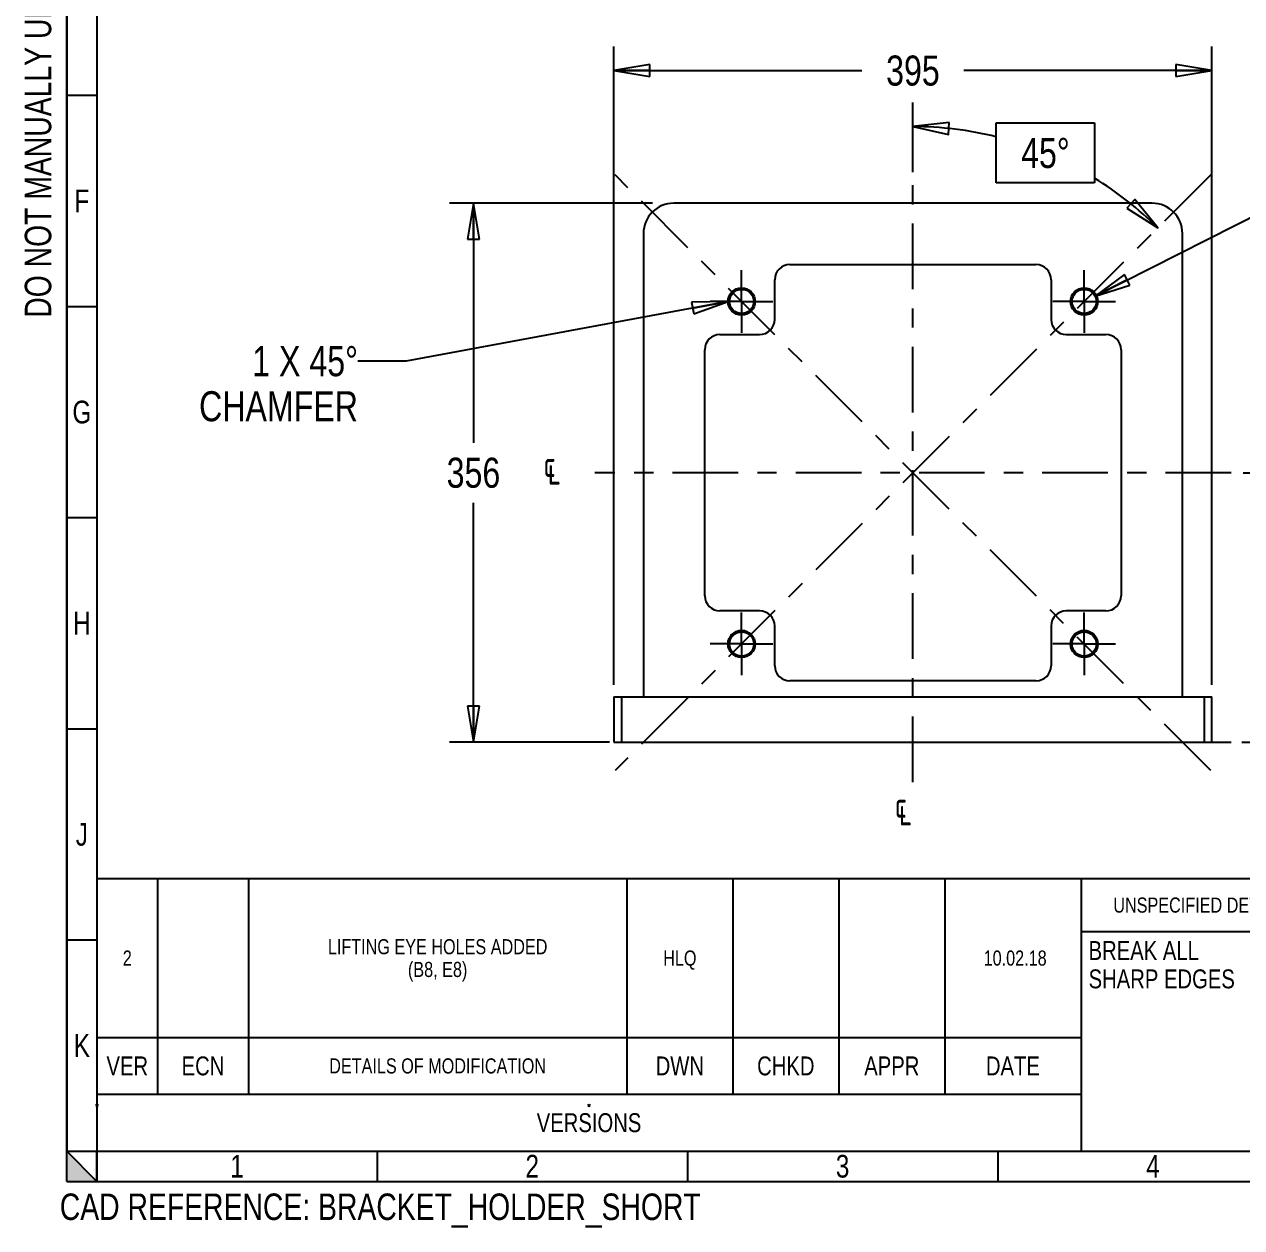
# Model space of a CAD drawing. Header units: inches. Extents: x 0.1 to 16.4, y 0 to 11.6.
# Drawn here: x 0.06 to 6.39, y 0.03 to 6.29 of the extents above; entities that cross this region are included whole.
import ezdxf
from ezdxf.enums import TextEntityAlignment as Align

# ---------------------------------------------------------------- set-up
doc = ezdxf.new("R2010")
doc.units = ezdxf.units.IN
doc.header["$LTSCALE"] = 0.909449
doc.header["$MEASUREMENT"] = 0
doc.linetypes.add('CENTER', pattern=[0.6, 0.375, -0.075, 0.075, -0.075])
doc.linetypes.add('DASHED', pattern=[0.2, 0.1, -0.1])
doc.layers.get('0').update_dxf_attribs({"linetype": 'CONTINUOUS'})
doc.layers.add('02___PRT_ALL_AXES', color=7, linetype='CONTINUOUS')
doc.styles.get("Standard").update_dxf_attribs({"font": 'txt', "width": 0.8})
doc.styles.add('TEXTSTYLE_1', font='gdt', dxfattribs={"width": 0.8})
doc.dimstyles.new('DIMSTYLE_1', dxfattribs={"dimtxt": 0.15625, "dimasz": 0.1875, "dimexe": 0.125, "dimexo": 0.0625, "dimgap": 0.078125, "dimtad": 0, "dimtih": 1, "dimtoh": 1, "dimlfac": 5, "dimzin": 4, "dimdsep": 46, "dimtxsty": 'Standard', "dimblk": 'CLOSED', "dimblk1": 'CLOSED', "dimblk2": 'CLOSED', "dimcen": 0.09, "dimadec": 0, "dimazin": 0, "dimtp": 0.01, "dimtm": 0.01, "dimtfac": 1, "dimtofl": 0, "dimtmove": 0, "dimatfit": 3, "dimldrblk": 'CLOSED', "dimfxl": 1, "dimtolj": 1, "dimtzin": 4, "dimarcsym": 0})
doc.dimstyles.new('DIMSTYLE_2', dxfattribs={"dimtxt": 0.15625, "dimasz": 0.1875, "dimexe": 0.125, "dimexo": 0.0625, "dimgap": 0.078125, "dimtad": 0, "dimtih": 1, "dimtoh": 1, "dimlfac": 5, "dimzin": 4, "dimdsep": 46, "dimtxsty": 'Standard', "dimblk": 'CLOSED', "dimblk1": 'CLOSED', "dimblk2": 'CLOSED', "dimcen": 0.09, "dimadec": 0, "dimazin": 0, "dimtol": 1, "dimtp": 0.01, "dimtm": 0.01, "dimtfac": 1, "dimtofl": 0, "dimtmove": 0, "dimatfit": 3, "dimldrblk": 'CLOSED', "dimfxl": 1, "dimtolj": 1, "dimtzin": 4, "dimarcsym": 0})
doc.dimstyles.new('DIMSTYLE_3', dxfattribs={"dimtxt": 0.15625, "dimasz": 0.1875, "dimexe": 0.125, "dimexo": 0.0625, "dimgap": 0.09, "dimtad": 0, "dimtih": 1, "dimtoh": 1, "dimlfac": 5, "dimzin": 4, "dimdsep": 46, "dimtxsty": 'Standard', "dimblk": 'CLOSED', "dimblk1": 'CLOSED', "dimblk2": 'CLOSED', "dimcen": 0.09, "dimadec": 0, "dimazin": 0, "dimtp": 0.01, "dimtm": 0.01, "dimtfac": 1, "dimtofl": 0, "dimtmove": 0, "dimatfit": 2, "dimldrblk": 'CLOSED', "dimfxl": 1, "dimtolj": 1, "dimtzin": 4, "dimarcsym": 0})
doc.dimstyles.new('DIMSTYLE_4', dxfattribs={"dimtxt": 0.15625, "dimasz": 0.1875, "dimexe": 0.125, "dimexo": 0.0625, "dimgap": 0.078125, "dimtad": 0, "dimtih": 1, "dimtoh": 1, "dimdec": 1, "dimlfac": 5, "dimzin": 4, "dimdsep": 46, "dimtxsty": 'Standard', "dimblk": 'CLOSED', "dimblk1": 'CLOSED', "dimblk2": 'CLOSED', "dimcen": 0.09, "dimadec": 0, "dimazin": 0, "dimtp": 0.5, "dimtm": 0.5, "dimtfac": 1, "dimtdec": 1, "dimtofl": 0, "dimtmove": 0, "dimatfit": 3, "dimldrblk": 'CLOSED', "dimfxl": 1, "dimtolj": 1, "dimtzin": 4, "dimarcsym": 0})
doc.dimstyles.get("Standard").update_dxf_attribs({"dimtxt": 0.15625, "dimasz": 0.1875, "dimexe": 0.125, "dimexo": 0.0625, "dimgap": 0.09, "dimtad": 0, "dimtih": 1, "dimtoh": 1, "dimzin": 4, "dimdsep": 46, "dimtxsty": 'Standard', "dimblk": 'CLOSED', "dimblk1": 'CLOSED', "dimblk2": 'CLOSED', "dimcen": 0.09, "dimadec": 0, "dimazin": 0, "dimtol": 1, "dimtp": 0.01, "dimtm": 0.01, "dimtfac": 1, "dimtofl": 0, "dimtmove": 0, "dimatfit": 3, "dimldrblk": 'CLOSED', "dimfxl": 1, "dimtolj": 1, "dimtzin": 4, "dimarcsym": 0})

# ---------------------------------------------------------------- blocks, each defined once
blk = doc.blocks.new('_CLOSED')
at = {"color": 0, "linetype": 'ByBlock'}
for p, q in [((0, 0), (-1, 0.167)), ((-1, 0.167), (-1, -0.167)), ((-1, -0.167), (0, 0)), ((-1, 0), (0, 0))]:
    blk.add_line(p, q, dxfattribs=at)
blk = doc.blocks.new('*D2')
at = {"color": 2, "linetype": 'Continuous', "transparency": 16777216}
for p, q in [((6.3945, 3.9618), (7.1188, 3.9618)), ((6.9938, 3.9618), (6.9938, 3.5345)), ((6.9938, 2.5603), (6.9938, 2.9876)), ((6.3872, 2.5603), (7.1188, 2.5603))]:
    blk.add_line(p, q, dxfattribs=at)
at = {"color": 2, "linetype": 'Continuous', "transparency": 16777216, "xscale": 0.1875, "yscale": 0.1875, "zscale": 0.1875}
for p, rotation in [((6.9938, 3.9618), 90), ((6.9938, 2.5603), 270)]:
    blk.add_blockref('_CLOSED', p, dxfattribs=dict(at, rotation=rotation))
at = {"color": 2, "linetype": 'Continuous', "transparency": 16777216, "width": 0.8}
for s, p in [('+0.01', (7.1813, 3.3001)), ('178', (6.6813, 3.1829)), ('-0.01', (7.1813, 3.0657))]:
    blk.add_text(s, height=0.15625, dxfattribs=at).set_placement(p, align=Align.CENTER)
blk = doc.blocks.new('*D3')
at = {"color": 2, "linetype": 'Continuous', "transparency": 16777216}
for p, q in [((5.6239, 4.8811), (6.498, 5.3224)), ((6.498, 5.3224), (6.6699, 5.3224))]:
    blk.add_line(p, q, dxfattribs=at)
at = {"color": 2, "linetype": 'Continuous', "transparency": 16777216, "xscale": 0.1875, "yscale": 0.1875, "zscale": 0.1875, "rotation": 206.7880639084}
blk.add_blockref('_CLOSED', (5.6239, 4.8811), dxfattribs=at)
at = {"color": 2, "linetype": 'Continuous', "transparency": 16777216, "width": 0.8}
for s, height, p in [('M', 0.1562, (6.748, 5.2443)), ('16', 0.15625, (6.873, 5.2443)), ('x2 THRU', 0.15625, (7.123, 5.2443)), ('4 POS EQUISPACED', 0.15625, (6.748, 5.0099)), ('ON A ', 0.15625, (6.748, 4.7364)), ('320', 0.15625, (7.6595, 4.7364)), (' PCD', 0.15625, (8.1126, 4.7364))]:
    blk.add_text(s, height=height, dxfattribs=at).set_placement(p)
at = {"color": 2, "linetype": 'Continuous', "transparency": 16777216, "style": 'TEXTSTYLE_1'}
blk.add_text('n', height=0.1562, dxfattribs=at).set_placement((7.4512, 4.7364))
blk = doc.blocks.new('*D4')
at = {"color": 2, "linetype": 'Continuous', "transparency": 16777216}
blk.add_line((4.6769, 5.5259), (4.6769, 5.8873), dxfattribs=at)
for points in [[(4.8657, 5.7838), (4.6769, 5.7623), (4.8625, 5.7214), (4.8657, 5.7838)], [(5.7898, 5.3373), (5.95, 5.235), (5.8316, 5.3837), (5.7898, 5.3373)]]:
    blk.add_lwpolyline(points, dxfattribs=at)
for start, end in [(76.058, 90), (45, 58.3703)]:
    blk.add_arc((4.6769, 3.9618), 1.8005, start, end, dxfattribs=at)
at = {"color": 2, "linetype": 'Continuous', "transparency": 16777216, "insert": (5.3659, 5.7034), "char_height": 0.15625, "width": 0.354167, "attachment_point": 2, "line_spacing_factor": 0.9}
blk.add_mtext('45\\Fgdt;{\\Fgdt;~}', dxfattribs=at)
blk = doc.blocks.new('*D25')
at = {"color": 2, "linetype": 'Continuous', "transparency": 16777216}
for p, q in [((3.3216, 5.3634), (2.2662, 5.3634)), ((2.3912, 5.3634), (2.3912, 4.1181)), ((2.3912, 2.5603), (2.3912, 3.8056)), ((3.0986, 2.5603), (2.2662, 2.5603))]:
    blk.add_line(p, q, dxfattribs=at)
at = {"color": 2, "linetype": 'Continuous', "transparency": 16777216, "xscale": 0.1875, "yscale": 0.1875, "zscale": 0.1875}
for p, rotation in [((2.3912, 5.3634), 90), ((2.3912, 2.5603), 270)]:
    blk.add_blockref('_CLOSED', p, dxfattribs=dict(at, rotation=rotation))
at = {"color": 2, "linetype": 'Continuous', "transparency": 16777216, "insert": (2.3912, 4.04), "char_height": 0.15625, "width": 0.375, "attachment_point": 2, "line_spacing_factor": 0.9}
blk.add_mtext('356', dxfattribs=at)
blk = doc.blocks.new('*D26')
at = {"color": 2, "linetype": 'Continuous', "transparency": 16777216}
for p, q in [((3.1217, 2.859), (3.1217, 6.1788)), ((6.232, 2.859), (6.232, 6.1788)), ((3.1217, 6.0538), (4.4112, 6.0538)), ((6.232, 6.0538), (4.9425, 6.0538))]:
    blk.add_line(p, q, dxfattribs=at)
at = {"color": 2, "linetype": 'Continuous', "transparency": 16777216, "xscale": 0.1875, "yscale": 0.1875, "zscale": 0.1875, "rotation": 180}
blk.add_blockref('_CLOSED', (3.1217, 6.0538), dxfattribs=at)
at = {"color": 2, "linetype": 'Continuous', "transparency": 16777216, "xscale": 0.1875, "yscale": 0.1875, "zscale": 0.1875}
blk.add_blockref('_CLOSED', (6.232, 6.0538), dxfattribs=at)
at = {"color": 2, "linetype": 'Continuous', "transparency": 16777216, "insert": (4.6769, 6.132), "char_height": 0.15625, "width": 0.375, "attachment_point": 2, "line_spacing_factor": 0.9}
blk.add_mtext('395', dxfattribs=at)
blk = doc.blocks.new('*T34')
at = {"color": 2, "linetype": 'Continuous'}
for p, q in [((0, 0), (15.8268, 0)), ((0, 0), (0, -0.1575)), ((1.4567, 0), (1.4567, -0.1575)), ((3.0709, 0), (3.0709, -0.1575)), ((4.685, 0), (4.685, -0.1575)), ((6.2992, 0), (6.2992, -0.1575)), ((7.9134, 0), (7.9134, -0.1575)), ((9.5276, 0), (9.5276, -0.1575)), ((11.1417, 0), (11.1417, -0.1575)), ((12.7559, 0), (12.7559, -0.1575)), ((14.3701, 0), (14.3701, -0.1575)), ((15.8268, 0), (15.8268, -0.1575)), ((0, -0.1575), (15.8268, -0.1575))]:
    blk.add_line(p, q, dxfattribs=at)
at = {"color": 2, "linetype": 'Continuous', "attachment_point": 2, "line_spacing_factor": 0.9}
for s, insert, char_height, width in [('1', (0.7283, -0.0197), 0.1181, 0.188976), ('2', (2.2638, -0.0197), 0.1181, 0.188976), ('3 ', (3.878, -0.0197), 0.11811, 0.377953), ('4 ', (5.4921, -0.0197), 0.11811, 0.377953), ('5', (7.1063, -0.0197), 0.1181, 0.188976), ('6', (8.7205, -0.0197), 0.1181, 0.188976), ('7', (10.3346, -0.0197), 0.1181, 0.188976), ('8', (11.9488, -0.0197), 0.1181, 0.188976), ('9', (13.563, -0.0197), 0.1181, 0.188976), ('10', (15.0984, -0.0197), 0.11811, 0.377953)]:
    blk.add_mtext(s, dxfattribs=dict(at, insert=insert, char_height=char_height, width=width))
blk = doc.blocks.new('*T35')
at = {"color": 2, "linetype": 'Continuous'}
for p, q in [((0, 0), (0.1575, 0)), ((0, 0), (0, -10.9843)), ((0.1575, 0), (0.1575, -10.9843)), ((0, -1.0984), (0.1575, -1.0984)), ((0, -2.1969), (0.1575, -2.1969)), ((0, -3.2953), (0.1575, -3.2953)), ((0, -4.3937), (0.1575, -4.3937)), ((0, -5.4921), (0.1575, -5.4921)), ((0, -6.5906), (0.1575, -6.5906)), ((0, -7.689), (0.1575, -7.689)), ((0, -8.7874), (0.1575, -8.7874)), ((0, -9.8858), (0.1575, -9.8858)), ((0, -10.9843), (0.1575, -10.9843))]:
    blk.add_line(p, q, dxfattribs=at)
at = {"color": 2, "linetype": 'Continuous', "char_height": 0.1181, "width": 0.188976, "attachment_point": 2, "line_spacing_factor": 0.9}
for s, insert in [('A', (0.0787, -0.4902)), ('B', (0.0787, -1.5886)), ('C', (0.0787, -2.687)), ('D', (0.0787, -3.7854)), ('E', (0.0787, -4.8839)), ('F', (0.0787, -5.9823)), ('G', (0.0787, -7.0807)), ('H', (0.0787, -8.1791)), ('J', (0.0787, -9.2776)), ('K', (0.0787, -10.376))]:
    blk.add_mtext(s, dxfattribs=dict(at, insert=insert))
blk = doc.blocks.new('*T38')
at = {"color": 2, "linetype": 'Continuous'}
for p, q in [((0, 0), (15.8268, 0)), ((0, 0), (0, -1.4173)), ((0.315, 0), (0.315, -1.122)), ((0.7874, 0), (0.7874, -1.122)), ((2.7559, 0), (2.7559, -1.122)), ((3.3071, 0), (3.3071, -1.122)), ((3.8583, 0), (3.8583, -1.122)), ((4.4094, 0), (4.4094, -1.122)), ((5.1181, 0), (5.1181, -1.4173)), ((6.3386, 0), (6.3386, -1.4173)), ((7.5591, 0), (7.5591, -1.4173)), ((10.5118, 0), (10.5118, -1.4173)), ((11.2008, 0), (11.2008, -1.4173)), ((11.8898, 0), (11.8898, -1.4173)), ((15.8268, 0), (15.8268, -1.4173)), ((5.1181, -0.2756), (11.8898, -0.2756)), ((11.8898, -0.4134), (15.8268, -0.4134)), ((14.252, -0.4134), (14.252, -0.8268)), ((7.5591, -0.5512), (11.8898, -0.5512)), ((0, -0.8268), (5.1181, -0.8268)), ((10.5118, -0.8268), (15.8268, -0.8268)), ((0, -1.122), (5.1181, -1.122)), ((10.5118, -1.122), (15.8268, -1.122)), ((0, -1.4173), (15.8268, -1.4173))]:
    blk.add_line(p, q, dxfattribs=at)
at = {"color": 2, "linetype": 'Continuous', "line_spacing_factor": 0.9}
for s, insert, char_height, width, attachment_point in [('DRAWN BY\\P HLQ', (10.8563, -0.0492), 0.0689, 0.88189, 2), ('DATE\\P 10.02.18', (11.5453, -0.0492), 0.0689, 0.992126, 2), ('TITLE', (11.9291, -0.0295), 0.07874, 0.629921, 1), ('UNSPECIFIED DETAIL', (5.7283, -0.0984), 0.07874, 2.267717, 2), ('UNSPECIFIED TOL.', (6.9488, -0.0984), 0.07874, 2.015748, 2), ('MATERIAL:  AS SUPPLIED', (7.5984, -0.0984), 0.07874, 2.771654, 1), ('ENDBRACKET SHORT', (13.8583, -0.2165), 0.11811, 3.023622, 2), ('LIFTING EYE HOLES ADDED\\P(B8, E8) ', (1.7717, -0.315), 0.07874, 2.897638, 2), ('2 ', (0.1575, -0.374), 0.07874, 0.251969, 2), ('HLQ ', (3.0315, -0.374), 0.07874, 0.503937, 2), (' 10.02.18', (4.7638, -0.374), 0.07874, 1.133858, 2), ('BREAK ALL\\PSHARP EDGES', (5.1575, -0.3248), 0.098425, 1.732283, 1), ('FINISH:  AS SUPPLIED', (7.5984, -0.374), 0.07874, 2.519685, 1), ('CHECKED BY\\P ', (10.8563, -0.3248), 0.0689, 1.102362, 2), ('DATE\\P ', (11.5453, -0.3248), 0.0689, 0.440945, 2), ('DOCUMENT REFERENCE NUMBER', (11.9291, -0.4429), 0.07874, 3.149606, 1), ('PART NUMBER', (15.0394, -0.4429), 0.07874, 1.385827, 2), ('APPROVED BY\\P ', (10.8563, -0.6004), 0.068898, 1.212598, 2), ('DATE\\P ', (11.5453, -0.6004), 0.0689, 0.440945, 2), ('HSR-1006-02 ', (15.0394, -0.6299), 0.11811, 2.267717, 2), ('VER', (0.1575, -0.9252), 0.09843, 0.472441, 2), ('ECN', (0.5512, -0.9252), 0.09843, 0.472441, 2), ('DETAILS OF MODIFICATION', (1.7717, -0.935), 0.07874, 2.897638, 2), ('DWN', (3.0315, -0.9252), 0.09843, 0.472441, 2), ('CHKD', (3.5827, -0.9252), 0.09843, 0.629921, 2), ('APPR', (4.1339, -0.9252), 0.09843, 0.629921, 2), ('DATE', (4.7638, -0.9252), 0.09843, 0.629921, 2), ('SHEET SCALE', (10.8563, -0.94), 0.068898, 1.212598, 2), ('0.200', (11.5453, -0.94), 0.0689, 0.551181, 2), ('USED ON:  HSR-1001-01', (13.8583, -0.9252), 0.098425, 3.307087, 2), ('ESTIMATED \\PMASS KG. ', (10.8563, -1.1836), 0.0689, 1.102362, 2), ('VERSIONS ', (2.5591, -1.2205), 0.09843, 1.417323, 2), ('HSR-1006-27 ', (13.8583, -1.2303), 0.07874, 1.511811, 2)]:
    blk.add_mtext(s, dxfattribs=dict(at, insert=insert, char_height=char_height, width=width, attachment_point=attachment_point))
at = {"color": 2, "linetype": 'Continuous', "insert": (6.378, -0.3248), "char_height": 0.098425, "width": 0.7021, "attachment_point": 1, "line_spacing_factor": 0.9, "style": 'TEXTSTYLE_1'}
blk.add_mtext('{\\Fgdt;`}\\Ftxt;0.2', dxfattribs=at)

msp = doc.modelspace()

# ---------------------------------------------------------------- hatches: boundary and pattern name
at = {"linetype": 'Continuous'}
h = msp.add_hatch(color=2, dxfattribs=at)
edge = h.paths.add_edge_path()
edge.add_line((0.2756, 0.2756), (0.2756, 0.4331))
edge.add_line((0.2756, 0.2756), (0.4331, 0.2756))
edge.add_line((0.4331, 0.2756), (0.2756, 0.4331))

# ---------------------------------------------------------------- linework, layer by layer
at = {"color": 7, "linetype": 'Continuous'}
for p, q in [((0.2756, 0.4331), (0.2756, 11.4173)), ((5.921, 5.3634), (3.4328, 5.3634)), ((3.2753, 5.2059), (3.2753, 2.7965)), ((6.0784, 2.7965), (6.0784, 5.2059)), ((4.0369, 5.0445), (5.3169, 5.0445)), ((3.9581, 4.7593), (3.9581, 4.9658)), ((5.3956, 4.9658), (5.3956, 4.7593)), ((3.6729, 4.6806), (3.8794, 4.6806)), ((5.4743, 4.6806), (5.6808, 4.6806)), ((3.5942, 3.3218), (3.5942, 4.6018)), ((5.7595, 4.6018), (5.7595, 3.3218)), ((3.8794, 3.2431), (3.6729, 3.2431)), ((5.6808, 3.2431), (5.4743, 3.2431)), ((3.9581, 2.9579), (3.9581, 3.1644)), ((5.3956, 3.1644), (5.3956, 2.9579)), ((5.3169, 2.8792), (4.0369, 2.8792)), ((3.1217, 2.7965), (3.1217, 2.5603)), ((3.1217, 2.7965), (6.232, 2.7965)), ((3.1611, 2.7965), (3.1611, 2.5603)), ((6.1926, 2.5603), (6.1926, 2.7965)), ((6.232, 2.5603), (6.232, 2.7965)), ((3.1217, 2.5603), (6.232, 2.5603)), ((0.4392, 0.6631), (0.4269, 0.6754)), ((0.4392, 0.6754), (0.4269, 0.6631)), ((2.9983, 0.6631), (2.986, 0.6754)), ((2.9983, 0.6754), (2.986, 0.6631)), ((0.4331, 0.2756), (0.2756, 0.4331)), ((0.2756, 0.2756), (0.2756, 0.4331)), ((0.2756, 0.4331), (0.4331, 0.4331)), ((0.4331, 0.2756), (0.4331, 0.4331)), ((0.2756, 0.2756), (0.4331, 0.2756)), ((0.4331, 0.2756), (16.2598, 0.2756))]:
    msp.add_line(p, q, dxfattribs=at)
at = {"color": 2, "linetype": 'Continuous'}
for p, q in [((5.1107, 5.469), (5.1107, 5.7815)), ((5.1107, 5.7815), (5.6211, 5.7815)), ((5.6211, 5.7815), (5.6211, 5.469)), ((5.6211, 5.469), (5.1107, 5.469))]:
    msp.add_line(p, q, dxfattribs=at)
at = {"color": 2, "linetype": 'DASHED'}
msp.add_line((6.232, 2.5603), (6.6326, 2.5603), dxfattribs=at)
at = {"color": 7, "linetype": 'Continuous'}
for centre, radius in [((3.786, 4.8527), 0.0709), ((3.786, 4.8527), 0.063), ((5.5677, 4.8527), 0.0709), ((5.5677, 4.8527), 0.063), ((3.786, 3.071), 0.0709), ((3.786, 3.071), 0.063), ((5.5677, 3.071), 0.0709), ((5.5677, 3.071), 0.063)]:
    msp.add_circle(centre, radius, dxfattribs=at)
for centre, radius, start, end in [((3.4328, 5.2059), 0.1575, 90, 180), ((5.921, 5.2059), 0.1575, 0, 90), ((4.0369, 4.9658), 0.0787, 90, 180), ((5.3169, 4.9658), 0.0787, 0, 90), ((3.8794, 4.7593), 0.0787, 270, 360), ((5.4743, 4.7593), 0.0787, 180, 270), ((3.6729, 4.6018), 0.0787, 90, 180), ((5.6808, 4.6018), 0.0787, 0, 90), ((3.6729, 3.3218), 0.0787, 180, 270), ((5.6808, 3.3218), 0.0787, 270, 360), ((3.8794, 3.1644), 0.0787, 0, 90), ((5.4743, 3.1644), 0.0787, 90, 180), ((4.0369, 2.9579), 0.0787, 180, 270), ((5.3169, 2.9579), 0.0787, 270, 360)]:
    msp.add_arc(centre, radius, start, end, dxfattribs=at)
at = {"layer": '02___PRT_ALL_AXES', "color": 7, "linetype": 'CENTER'}
for p, q in [((6.2259, 5.5109), (3.1278, 2.4128)), ((6.2259, 2.4128), (3.1278, 5.5109)), ((4.6769, 2.3524), (4.6769, 5.4634)), ((3.786, 4.8527), (3.786, 5.0157)), ((5.5677, 4.8527), (5.5677, 5.0157)), ((3.786, 4.8527), (3.623, 4.8527)), ((3.786, 4.8527), (3.786, 4.6897)), ((3.786, 4.8527), (3.949, 4.8527)), ((5.5677, 4.8527), (5.4047, 4.8527)), ((5.5677, 4.8527), (5.5677, 4.6897)), ((5.5677, 4.8527), (5.7307, 4.8527)), ((6.332, 3.9618), (3.0217, 3.9618)), ((3.786, 3.071), (3.786, 3.234)), ((5.5677, 3.071), (5.5677, 3.234)), ((3.786, 3.071), (3.623, 3.071)), ((3.786, 3.071), (3.786, 2.908)), ((3.786, 3.071), (3.949, 3.071)), ((5.5677, 3.071), (5.4047, 3.071)), ((5.5677, 3.071), (5.7307, 3.071)), ((5.5677, 3.071), (5.5677, 2.908))]:
    msp.add_line(p, q, dxfattribs=at)

# ---------------------------------------------------------------- block references
for name, p in [('*T35', (0.2756, 11.4173)), ('*T38', (0.4331, 1.8505)), ('*T34', (0.4331, 0.4331))]:
    msp.add_blockref(name, p)

# ---------------------------------------------------------------- texts
at = {"color": 2, "linetype": 'Continuous', "insert": (0.0573, 5.7918), "char_height": 0.137795, "width": 2.425197, "attachment_point": 2, "rotation": 90, "line_spacing_factor": 0.9}
msp.add_mtext('DO NOT MANUALLY UPDATE', dxfattribs=at)
at = {"color": 2, "linetype": 'Continuous', "line_spacing_factor": 0.9}
for s, insert, char_height, width, attachment_point in [('1 X 45\\Fgdt;{\\Fgdt;~}\\Ftxt; \\PCHAMFER', (1.7904, 4.6202), 0.15625, 0.979167, 3), ('CAD REFERENCE: BRACKET_HOLDER_SHORT', (1.9065, 0.2123), 0.137795, 3.858268, 2)]:
    msp.add_mtext(s, dxfattribs=dict(at, insert=insert, char_height=char_height, width=width, attachment_point=attachment_point))
at = {"color": 2, "linetype": 'Continuous', "char_height": 0.15625, "width": 0.247396, "attachment_point": 1, "line_spacing_factor": 0.9, "style": 'TEXTSTYLE_1'}
for insert in [(2.7547, 4.0716), (4.5815, 2.2989)]:
    msp.add_mtext('{\\Fgdt;q}', dxfattribs=dict(at, insert=insert))

# ---------------------------------------------------------------- dimensions: what is measured, and where the dimension line sits
at = {"color": 2, "linetype": 'Continuous'}
dim = msp.add_linear_dim(base=(6.232, 6.0538), p1=(3.1217, 2.7965), p2=(6.232, 2.7965), dimstyle='DIMSTYLE_1', dxfattribs=at)
dim.commit()
dim.dimension.update_dxf_attribs({"geometry": '*D26', "text_midpoint": (4.6808, 6.0538), "dimtype": 160})
dim = msp.add_angular_dim_2l(base=(5.3659, 5.6253), line1=((5.8931, 5.1781), (5.9058, 5.1908)), line2=((4.6769, 5.4454), (4.6769, 5.4634)), dimstyle='DIMSTYLE_4', dxfattribs=at)
dim.commit()
dim.dimension.update_dxf_attribs({"geometry": '*D4', "text_midpoint": (5.3659, 5.6253), "dimtype": 162})
dim = msp.add_diameter_dim_2p(p1=(5.6239, 4.8811), p2=(5.5115, 4.8243), text='M<>x2 THRU\\P4 POS EQUISPACED\\PON A ^An^B320 PCD', dimstyle='DIMSTYLE_3', override={"dimpost": '<>'}, dxfattribs=at)
dim.commit()
dim.dimension.update_dxf_attribs({"geometry": '*D3', "text_midpoint": (7.748, 5.0685), "dimtype": 163})
for base, p1, p2, dimstyle, picture, middle in [((2.3912, 5.3634), (3.1611, 2.5603), (3.3841, 5.3634), 'DIMSTYLE_1', '*D25', (2.3912, 3.9618)), ((6.9938, 3.9618), (6.3247, 2.5603), (6.332, 3.9618), 'DIMSTYLE_2', '*D2', (6.9938, 3.2611))]:
    dim = msp.add_linear_dim(base=base, p1=p1, p2=p2, angle=90, dimstyle=dimstyle, dxfattribs=at)
    dim.commit()
    dim.dimension.update_dxf_attribs({"geometry": picture, "text_midpoint": middle, "dimtype": 160})

# ---------------------------------------------------------------- leaders
msp.add_leader([(3.7152, 4.8527), (2.0404, 4.542), (1.7904, 4.542)], dimstyle='Standard', override={"dimtad": 0}, dxfattribs=at)

doc.saveas('drawing.dxf')
